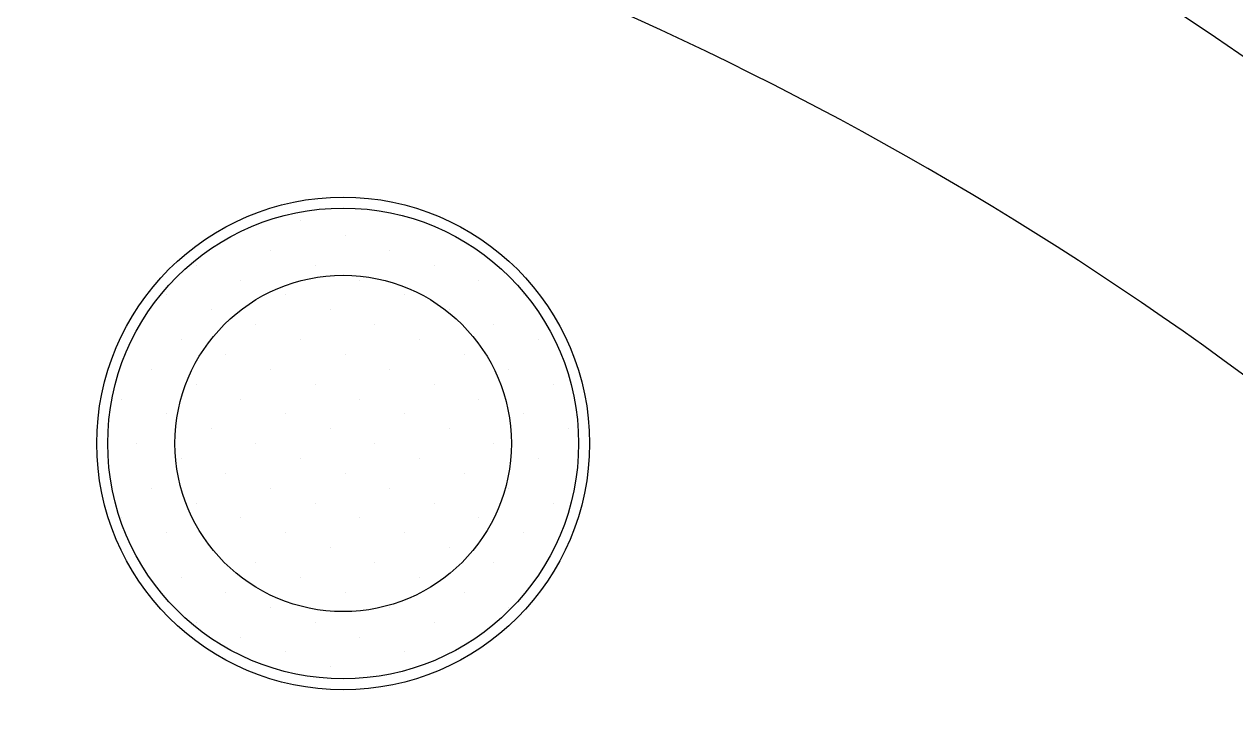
# Model space of a CAD drawing. Extents: x 1077 to 1145, y 510 to 635.
# Drawn here: x 1099.48 to 1108.9, y 551.1 to 556.44 of the extents above; entities that cross this region are included whole.
import ezdxf

# ---------------------------------------------------------------- set-up
doc = ezdxf.new("R2010")
doc.units = 0
doc.header["$MEASUREMENT"] = 0
doc.layers.add('1', color=4, linetype='Continuous')

# ---------------------------------------------------------------- blocks, each defined once
blk = doc.blocks.new('*X1')
at = {"color": 0}
for p, q in [((200.597, 336.892), (200.597, 336.892)), ((200.995, 336.76), (200.995, 336.76)), ((200.332, 336.627), (200.332, 336.627)), ((201.393, 336.627), (201.393, 336.627)), ((199.669, 336.494), (199.669, 336.494)), ((200.73, 336.494), (200.73, 336.494)), ((201.791, 336.494), (201.791, 336.494)), ((200.067, 336.362), (200.067, 336.362)), ((201.128, 336.362), (201.128, 336.362)), ((202.188, 336.362), (202.188, 336.362)), ((199.404, 336.229), (199.404, 336.229)), ((200.465, 336.229), (200.465, 336.229)), ((201.525, 336.229), (201.525, 336.229)), ((202.586, 336.229), (202.586, 336.229)), ((199.802, 336.097), (199.802, 336.097)), ((200.863, 336.097), (200.863, 336.097)), ((201.923, 336.097), (201.923, 336.097)), ((200.2, 335.964), (200.2, 335.964)), ((201.26, 335.964), (201.26, 335.964)), ((202.321, 335.964), (202.321, 335.964)), ((199.537, 335.832), (199.537, 335.832)), ((200.597, 335.832), (200.597, 335.832)), ((201.658, 335.832), (201.658, 335.832)), ((202.719, 335.832), (202.719, 335.832)), ((199.934, 335.699), (199.934, 335.699)), ((200.995, 335.699), (200.995, 335.699)), ((202.056, 335.699), (202.056, 335.699)), ((199.272, 335.566), (199.272, 335.566)), ((200.332, 335.566), (200.332, 335.566)), ((201.393, 335.566), (201.393, 335.566)), ((202.454, 335.566), (202.454, 335.566)), ((199.669, 335.434), (199.669, 335.434)), ((200.73, 335.434), (200.73, 335.434)), ((201.791, 335.434), (201.791, 335.434)), ((202.851, 335.434), (202.851, 335.434)), ((199.006, 335.301), (199.006, 335.301)), ((200.067, 335.301), (200.067, 335.301)), ((201.128, 335.301), (201.128, 335.301)), ((202.188, 335.301), (202.188, 335.301)), ((199.404, 335.169), (199.404, 335.169)), ((200.465, 335.169), (200.465, 335.169)), ((201.525, 335.169), (201.525, 335.169)), ((202.586, 335.169), (202.586, 335.169)), ((199.802, 335.036), (199.802, 335.036)), ((200.863, 335.036), (200.863, 335.036)), ((201.923, 335.036), (201.923, 335.036)), ((202.984, 335.036), (202.984, 335.036)), ((199.139, 334.903), (199.139, 334.903)), ((200.2, 334.903), (200.2, 334.903)), ((201.26, 334.903), (201.26, 334.903)), ((202.321, 334.903), (202.321, 334.903)), ((199.537, 334.771), (199.537, 334.771)), ((200.597, 334.771), (200.597, 334.771)), ((201.658, 334.771), (201.658, 334.771)), ((202.719, 334.771), (202.719, 334.771)), ((199.934, 334.638), (199.934, 334.638)), ((200.995, 334.638), (200.995, 334.638)), ((202.056, 334.638), (202.056, 334.638)), ((199.272, 334.506), (199.272, 334.506)), ((200.332, 334.506), (200.332, 334.506)), ((201.393, 334.506), (201.393, 334.506)), ((202.454, 334.506), (202.454, 334.506)), ((199.669, 334.373), (199.669, 334.373)), ((200.73, 334.373), (200.73, 334.373)), ((201.791, 334.373), (201.791, 334.373)), ((202.851, 334.373), (202.851, 334.373)), ((199.006, 334.241), (199.006, 334.241)), ((200.067, 334.241), (200.067, 334.241)), ((201.128, 334.241), (201.128, 334.241)), ((202.188, 334.241), (202.188, 334.241)), ((199.404, 334.108), (199.404, 334.108)), ((200.465, 334.108), (200.465, 334.108)), ((201.525, 334.108), (201.525, 334.108)), ((202.586, 334.108), (202.586, 334.108)), ((199.802, 333.975), (199.802, 333.975)), ((200.863, 333.975), (200.863, 333.975)), ((201.923, 333.975), (201.923, 333.975)), ((200.2, 333.843), (200.2, 333.843)), ((201.26, 333.843), (201.26, 333.843)), ((202.321, 333.843), (202.321, 333.843)), ((199.537, 333.71), (199.537, 333.71)), ((200.597, 333.71), (200.597, 333.71)), ((201.658, 333.71), (201.658, 333.71)), ((199.934, 333.578), (199.934, 333.578)), ((200.995, 333.578), (200.995, 333.578)), ((202.056, 333.578), (202.056, 333.578)), ((200.332, 333.445), (200.332, 333.445)), ((201.393, 333.445), (201.393, 333.445)), ((202.454, 333.445), (202.454, 333.445)), ((199.669, 333.312), (199.669, 333.312)), ((200.73, 333.312), (200.73, 333.312)), ((201.791, 333.312), (201.791, 333.312)), ((200.067, 333.18), (200.067, 333.18)), ((201.128, 333.18), (201.128, 333.18)), ((200.465, 333.047), (200.465, 333.047)), ((201.525, 333.047), (201.525, 333.047)), ((200.863, 332.915), (200.863, 332.915))]:
    blk.add_line(p, q, dxfattribs=at)
blk = doc.blocks.new('DRAIN')
at = {"layer": '1', "color": 2}
for radius in [1.75, 1.25]:
    blk.add_circle((0, 0), radius, dxfattribs=at)
at = {"layer": '1', "color": 3, "xscale": 0.8339416050646733, "yscale": 0.8339416050646733, "zscale": 0.8339416050646733}
blk.add_blockref('*X1', (-167.6041, -279.2914), dxfattribs=at)
blk = doc.blocks.new('2011TX')
at = {"layer": '1', "color": 2, "linetype": 'Continuous'}
blk.add_circle((24.9691, -37.0956), 1.916, dxfattribs=at)
at = {"layer": '1', "linetype": 'Continuous'}
blk.add_arc((11.4826, -11.4821), 56.9924, 278.00767, 351.99168, dxfattribs=at)
at = {"layer": '1', "color": 3, "linetype": 'Continuous'}
for centre, radius, start, end in [((11.4826, -11.4821), 56.4617, 281.14235, 348.857), ((13.8133, -60.4625), 32.0205, 38.59355, 63.81788)]:
    blk.add_arc(centre, radius, start, end, dxfattribs=at)
at = {"layer": '1', "color": 2, "linetype": 'Continuous'}
blk.add_arc((16.3681, -57.752), 26.3142, 45.83108, 100.52053, dxfattribs=at)
at = {"layer": '1', "xscale": 1.046204708959976, "yscale": 1.04620470896009, "zscale": 1.046204708960065}
blk.add_blockref('DRAIN', (24.9691, -37.0956), dxfattribs=at)

msp = doc.modelspace()

# ---------------------------------------------------------------- block references
at = {"layer": '1'}
msp.add_blockref('2011TX', (1076.995, 590.2751), dxfattribs=at)

doc.saveas('drawing.dxf')
